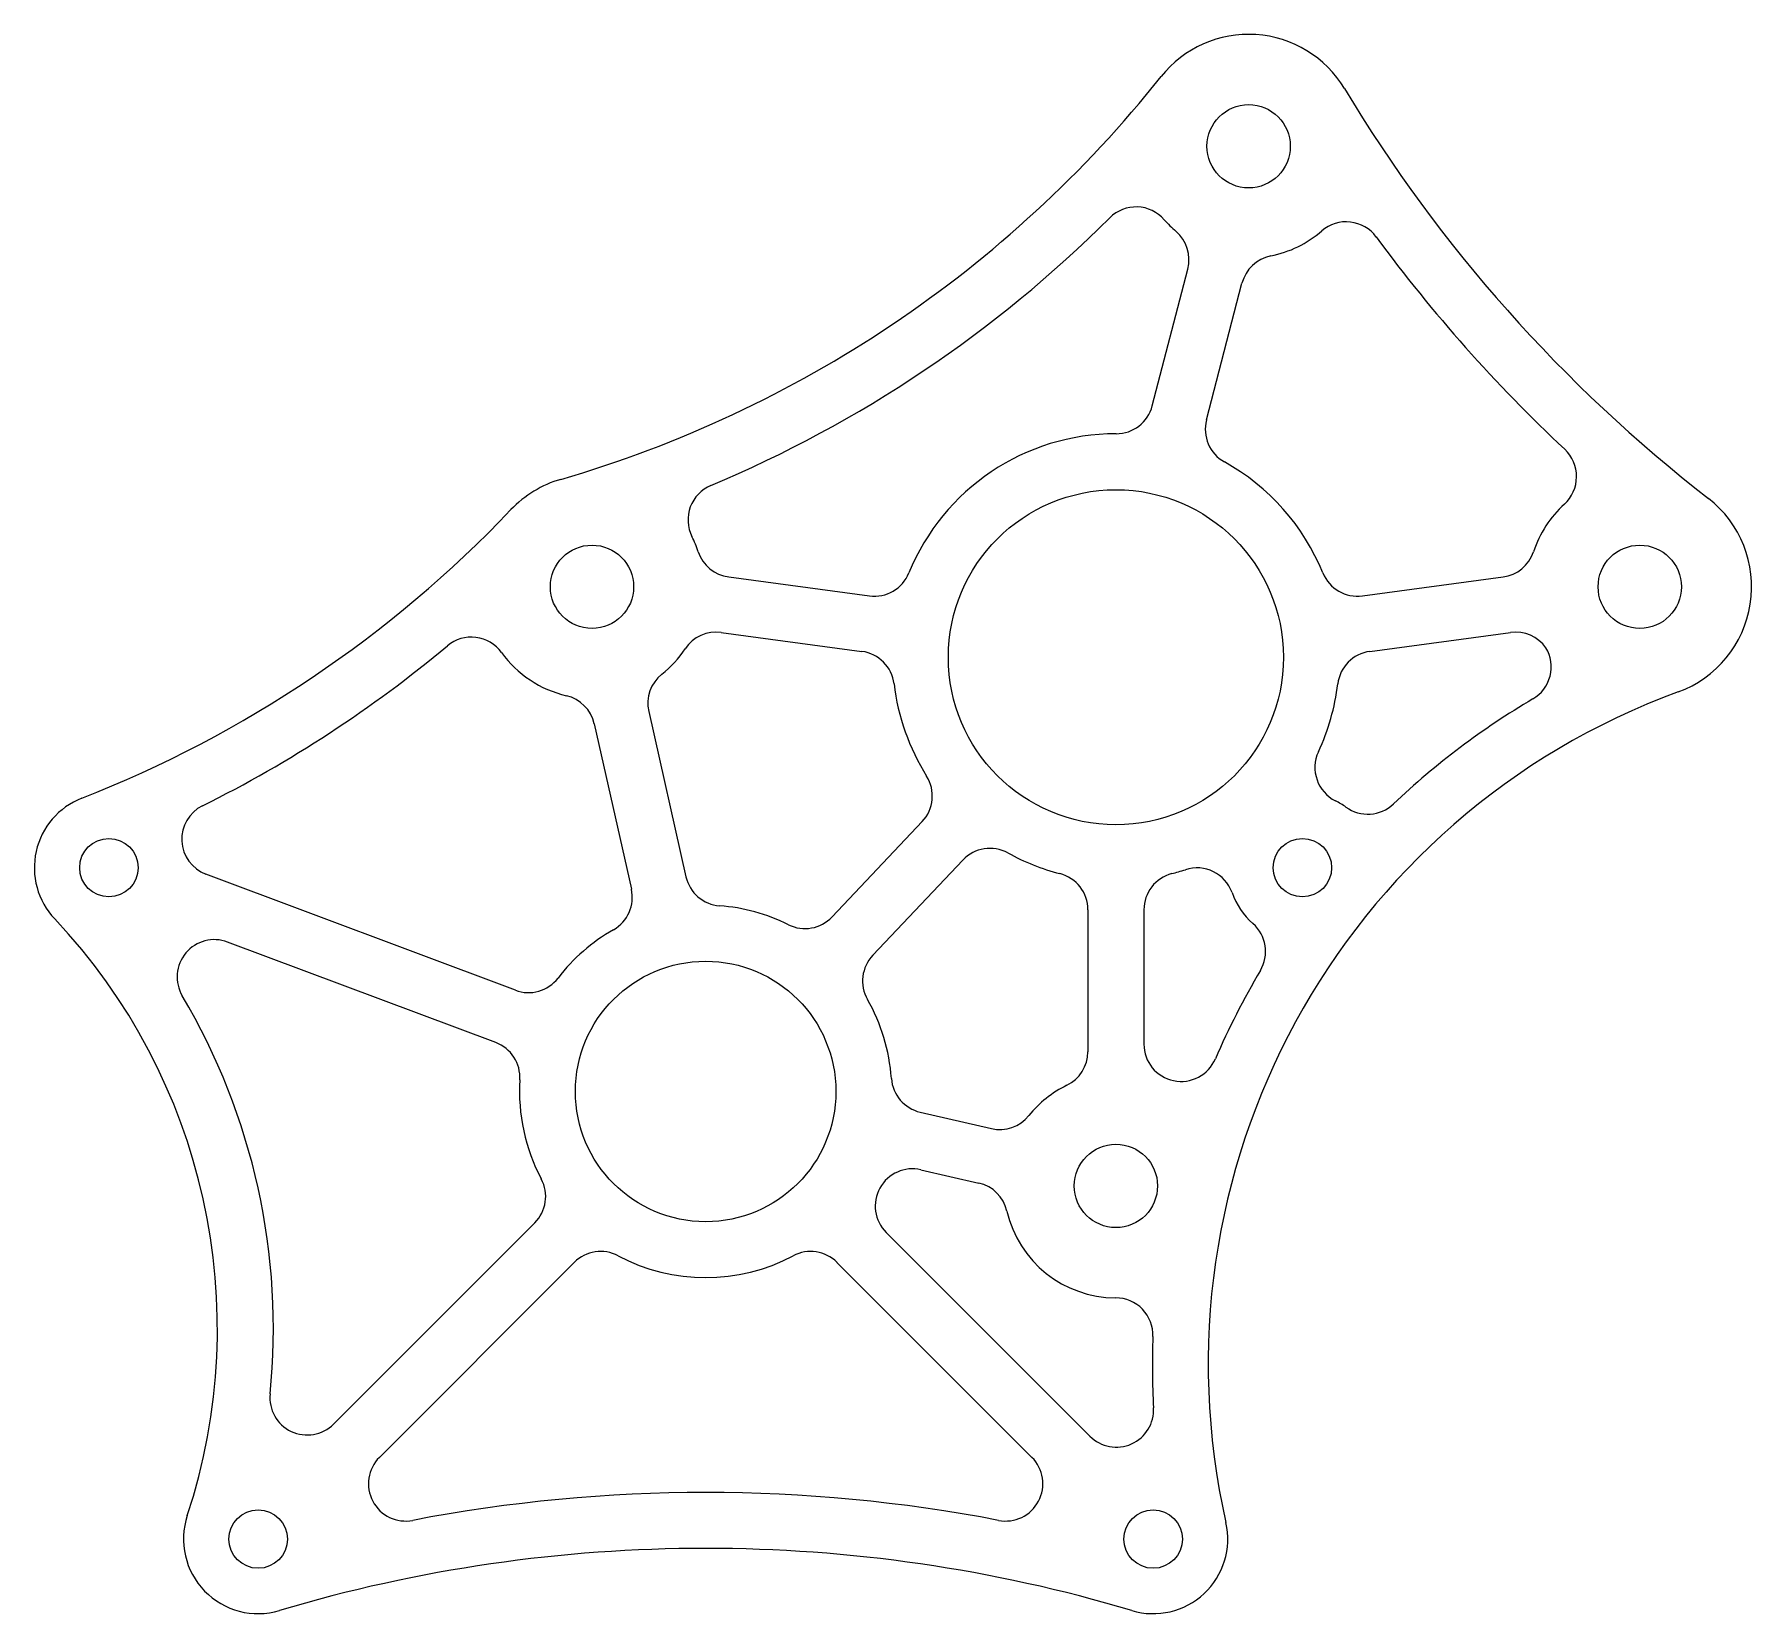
# Model space of a CAD drawing. Header units: inches. Extents: x -2.25 to 3.51, y -1.75 to 3.54.
import ezdxf

# ---------------------------------------------------------------- set-up
doc = ezdxf.new("R2010")
doc.units = ezdxf.units.IN
doc.header["$MEASUREMENT"] = 0

msp = doc.modelspace()

# ---------------------------------------------------------------- linework, layer by layer
at = {"color": 7, "linetype": 'Continuous', "lineweight": 25}
for p, q in [((1.497, 2.2977), (1.6161, 2.7561)), ((1.6785, 2.2506), (1.7976, 2.709)), ((0.0772, 1.7243), (0.5489, 1.6609)), ((2.2011, 1.6609), (2.6728, 1.7243)), ((0.0522, 1.5385), (0.5239, 1.475)), ((2.2261, 1.475), (2.6978, 1.5385)), ((-0.1907, 1.2733), (-0.0659, 0.7194)), ((-0.3736, 1.2321), (-0.2488, 0.6782)), ((0.7257, 0.9045), (0.4239, 0.5851)), ((0.862, 0.7757), (0.5601, 0.4563)), ((-0.6378, 0.3393), (-1.675, 0.7282)), ((1.2812, 0.6089), (1.2812, 0.1331)), ((1.4688, 0.6089), (1.4688, 0.1587)), ((-0.7037, 0.1637), (-1.6026, 0.5008)), ((0.7191, -0.0693), (0.9579, -0.1243)), ((0.7215, -0.2623), (0.9158, -0.307)), ((-1.2472, -1.1146), (-0.5728, -0.4402)), ((0.6051, -0.4725), (1.288, -1.1555)), ((-1.0937, -1.2262), (-0.4402, -0.5728)), ((0.4402, -0.5728), (1.0937, -1.2262))]:
    msp.add_line(p, q, dxfattribs=at)
for centre, radius in [((1.8199, 3.1677), 0.1396), ((1.375, 1.4551), 0.5615), ((-0.3809, 1.6913), 0.1396), ((3.1309, 1.6913), 0.1396), ((-2, 0.75), 0.098), ((2, 0.75), 0.098), ((0, 0), 0.4365), ((1.375, -0.3165), 0.1396), ((-1.5, -1.5), 0.098), ((1.5, -1.5), 0.098)]:
    msp.add_circle(centre, radius, dxfattribs=at)
for centre, radius, start, end in [((1.8199, 3.1677), 0.375, 31.02146, 141.48546), ((-1.6033, 5.8921), 4, 286.22518, 321.48546), ((6.4261, 5.9378), 5, 211.02146, 232.18869), ((1.4428, 2.8394), 0.125, 41.04289, 134.93826), ((-1.6033, 5.8921), 4.1875, 292.77238, 314.93826), ((1.8199, 3.1677), 0.375, 221.04289, 229.49364), ((1.4951, 2.7876), 0.125, 345.43812, 49.49364), ((1.8199, 3.1677), 0.375, 281.3826, 310.85492), ((2.147, 2.7895), 0.125, 36.34242, 130.85492), ((6.4261, 5.9378), 5.1875, 216.34242, 226.86773), ((1.9186, 2.6776), 0.125, 101.3826, 165.43812), ((1.376, 2.3291), 0.125, 269.93256, 345.43812), ((1.7995, 2.2191), 0.125, 165.43812, 240.94368), ((1.375, 1.4551), 0.749, 89.93256, 157.84361), ((2.794, 2.0608), 0.125, 312.35524, 46.86773), ((1.375, 1.4551), 0.749, 22.15639, 60.94368), ((-0.3809, 1.6913), 0.375, 106.22518, 136.42381), ((0.0659, 1.9158), 0.125, 112.77238, 206.66776), ((3.1309, 1.6913), 0.375, 132.35524, 161.71747), ((3.1309, 1.6913), 0.375, 290.11428, 52.18869), ((-3.5504, 4.7071), 4, 291.39543, 316.42381), ((-0.3809, 1.6913), 0.375, 18.28253, 26.66776), ((0.0939, 1.8482), 0.125, 198.28253, 262.33805), ((2.6561, 1.8482), 0.125, 277.66195, 341.71747), ((0.5655, 1.7847), 0.125, 262.33805, 337.84361), ((2.1845, 1.7847), 0.125, 202.15639, 277.66195), ((-0.7855, 1.3976), 0.125, 35.98123, 129.87661), ((0.0355, 1.4146), 0.125, 82.33805, 146.39357), ((2.7145, 1.4146), 0.125, 35.34016, 97.66195), ((-3.5504, 4.7071), 4.1875, 296.42752, 309.87661), ((-0.3809, 1.6913), 0.375, 215.98123, 256.7473), ((-0.3809, 1.6913), 0.375, 308.63626, 326.39357), ((0.5072, 1.3511), 0.125, 6.83249, 82.33805), ((2.2428, 1.3511), 0.125, 97.66195, 173.16751), ((2.709, 1.4231), 0.125, 300.4853, 30.71727), ((-0.0687, 1.3008), 0.125, 128.63626, 192.69178), ((-0.4955, 1.2047), 0.125, 12.69178, 76.7473), ((1.375, 1.4551), 0.749, 186.83249, 212.12719), ((4.0855, -0.9152), 2.4008, 110.11428, 192.74576), ((1.375, 1.4551), 0.749, 334.9972, 353.16751), ((4.0855, -0.9152), 2.5883, 120.4853, 133.45998), ((2.1671, 1.0857), 0.125, 154.9972, 243.53913), ((0.6348, 0.9903), 0.125, 316.62163, 32.12719), ((-2, 0.75), 0.25, 111.39543, 223.33908), ((-1.6311, 0.8453), 0.125, 116.42752, 249.44395), ((2, 0.75), 0.25, 54.24021, 63.53913), ((2.2191, 1.0543), 0.125, 234.24021, 313.45998), ((0.9528, 0.6898), 0.125, 61.11607, 136.62163), ((1.375, 1.4551), 0.749, 241.11607, 255.50556), ((1.6467, 0.6244), 0.125, 19.56663, 108.10856), ((0.056, 0.7469), 0.125, 192.69178, 265.71069), ((1.1562, 0.6089), 0.125, 0, 75.50556), ((1.5938, 0.6089), 0.125, 104.49444, 180), ((1.375, 1.4551), 0.749, 284.49444, 288.10856), ((-0.3708, 0.6508), 0.125, 299.67287, 12.69178), ((2, 0.75), 0.25, 199.56663, 228.54833), ((-3.6364, -0.7942), 2, 341.71853, 43.33908), ((0, 0), 0.624, 63.60272, 85.71069), ((0.333, 0.6709), 0.125, 243.60272, 316.62163), ((0, 0), 0.624, 119.67287, 142.46286), ((1.7518, 0.4689), 0.125, 329.32855, 48.54833), ((-1.6465, 0.3838), 0.125, 69.44395, 210.62454), ((0.651, 0.3704), 0.125, 136.62163, 209.64054), ((4.0855, -0.9152), 2.5883, 149.32855, 156.68456), ((-0.5939, 0.4563), 0.125, 249.44395, 322.46286), ((-3.6364, -0.7942), 2.1875, 354.24117, 30.62454), ((0, 0), 0.624, 4.01717, 29.64054), ((-0.7475, 0.0467), 0.125, 356.42505, 69.44395), ((1.1562, 0.1331), 0.125, 295.94448, 0), ((1.5938, 0.1587), 0.125, 180, 336.68456), ((0, 0), 0.624, 176.42505, 208.01891), ((0.7472, 0.0525), 0.125, 184.01717, 257.03608), ((1.375, -0.3165), 0.375, 115.94448, 141.0916), ((0.9859, -0.0025), 0.125, 257.03608, 321.0916), ((0.6935, -0.3841), 0.125, 77.03608, 225), ((-0.6612, -0.3519), 0.125, 315, 28.01891), ((0.8878, -0.4288), 0.125, 12.98056, 77.03608), ((1.375, -0.3165), 0.375, 192.98056, 269.88242), ((-0.3519, -0.6612), 0.125, 61.98109, 135), ((0, 0), 0.624, 241.98109, 298.01891), ((0.3519, -0.6612), 0.125, 45, 118.01891), ((1.374, -0.8165), 0.125, 357.91672, 89.88242), ((4.0855, -0.9152), 2.5883, 177.91672, 183.20954), ((-1.3356, -1.0262), 0.125, 174.24117, 315), ((1.3764, -1.0671), 0.125, 225, 3.20954), ((-1.0053, -1.3146), 0.125, 135, 280.90773), ((1.0053, -1.3146), 0.125, 259.09227, 45), ((0, -6.5312), 5.1875, 79.09227, 100.90773), ((-1.5, -1.5), 0.25, 161.71853, 286.60155), ((1.5, -1.5), 0.25, 253.39845, 12.74576), ((0, -6.5312), 5, 73.39845, 106.60155)]:
    msp.add_arc(centre, radius, start, end, dxfattribs=at)

doc.saveas('drawing.dxf')
